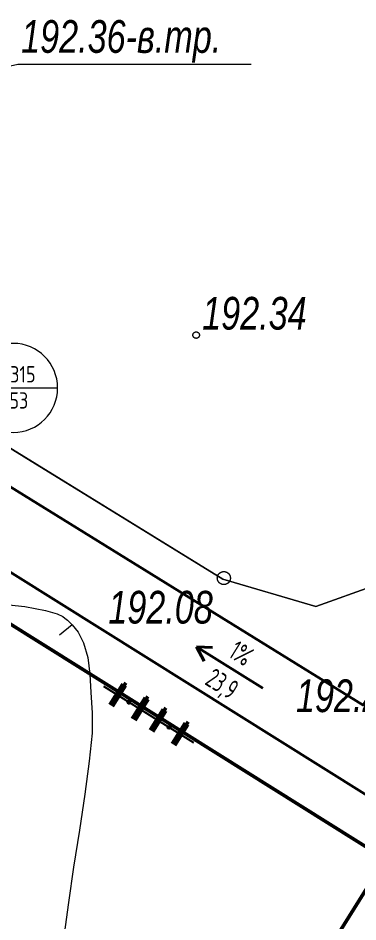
# Model space of a CAD drawing. Header units: millimetres. Extents: x -38151500 to -27467627, y -20617104 to -20349562.
# Drawn here: x -29053454 to -29043029, y -20485120 to -20457442 of the extents above; entities that cross this region are included whole.
import ezdxf
from ezdxf.xclip import XClip

# ---------------------------------------------------------------- set-up
doc = ezdxf.new("R2010")
doc.units = ezdxf.units.MM
doc.header["$MEASUREMENT"] = 0
doc.header["$XCLIPFRAME"] = 0
for name, color, linetype in [('!!! ПОДОСНОВА', 7, 'Continuous'), ('Дренаж', 7, 'Continuous'), ('Дренаж выноски', 7, 'Continuous')]:
    doc.layers.add(name, color=color, linetype=linetype)
for name, color, linetype, lineweight, true_color in [('Дренаж выноски_Ном._пера__20', 7, 'Continuous', 40, 0xe15500), ('Дренаж выноски_Ном._пера__21', 7, 'Continuous', 15, 0xfb5f00), ('Дренаж_Ном._пера__20', 7, 'Continuous', 40, 0xe15500)]:
    doc.layers.add(name, color=color, linetype=linetype, lineweight=lineweight, true_color=true_color)
for name, color, linetype, lineweight in [('Новый_Defpoints_Ном._пера__16', 16, 'Continuous', 20), ('Новый_Defpoints_Ном._пера__7', 7, 'Continuous', 25), ('Новый_ГП_Граница участка_Ном._пера__1', 1, 'Continuous', 40), ('Новый_ГП_Здание сооружение_Ном._пера__22', 22, 'Continuous', 50), ('Новый_ГТ-сооружение_ ограждение_Ном._пера__19', 7, 'Continuous', 90), ('Чертеж_1_Новофедоровское_снт 28_07$0$tp_отметки_новые_Ном._пера__253', 252, 'Continuous', 18), ('Чертеж_1_Новый_ГП_Топография_Ном._пера__253', 252, 'Continuous', 18), ('Чертеж_1_Новый_Новофедоровское_снт 28_07$0$tp_Ограждения ДЕР_Ном._пера__253', 252, 'Continuous', 18), ('Чертеж_1_Новый_Новофедоровское_снт 28_07$0$tp_Ограждения рабица_Ном._пера__253', 252, 'Continuous', 18), ('Чертеж_1_Новый_Новофедоровское_снт 28_07$0$tp_отметки_новые_Ном._пера__253', 252, 'Continuous', 18), ('Чертеж_1_Новый_Новофедоровское_снт 28_07$0$tp_отметки_новые_Ном._пера__7', 7, 'Continuous', 18), ('Чертеж_1_Новый_Новофедоровское_снт 28_07$0$tp_рельеф_Ном._пера__253', 252, 'Continuous', 18)]:
    doc.layers.add(name, color=color, linetype=linetype, lineweight=lineweight)
doc.styles.add('РЎР“Р•РќР•Р\xa0РР\xa0_РЎРўРР›Р¬_1', font='arial.ttf', dxfattribs={"width": 0.75})
doc.styles.add('РЎР“Р•РќР•Р\xa0РР\xa0_РЎРўРР›Р¬_6', font='', dxfattribs={"width": 0.8})
doc.styles.add('РЎР“Р•РќР•Р\xa0РР\xa0_РЎРўРР›Р¬_7', font='')
doc.styles.get('РЎР“Р•РќР•Р\xa0РР\xa0_РЎРўРР›Р¬_6').set_extended_font_data('GOST_type_A')
doc.styles.get('РЎР“Р•РќР•Р\xa0РР\xa0_РЎРўРР›Р¬_7').set_extended_font_data('GOST_type_A')

# ---------------------------------------------------------------- blocks, each defined once
blk = doc.blocks.new('Чертеж_6_1', base_point=(9028958, 0))
at = {"layer": 'Чертеж_1_Новый_ГП_Топография_Ном._пера__253', "color": 252, "lineweight": 18, "flags": 128}
for points in [[(-29093242, -20517064), (-29093202, -20517000), (-29082715, -20499900), (-29056545, -20516708), (-29044984, -20500671), (-29035068, -20487867), (-29036822, -20480650), (-29038827, -20473503), (-29044320, -20475465), (-29047175, -20474628), (-29061447, -20465849), (-29051497, -20449640), (-29059106, -20444942), (-29100137, -20512686)], [(-29062272, -20466500), (-29042872, -20478480), (-29040402, -20474480), (-29035962, -20486530), (-29045692, -20500140), (-29044832, -20500700), (-29056192, -20516190), (-29056522, -20516730), (-29056792, -20516560), (-29081272, -20500980), (-29070592, -20483870), (-29072302, -20482750)]]:
    blk.add_lwpolyline(points, close=True, dxfattribs=at)
at = {"layer": 'Чертеж_1_Новый_Новофедоровское_снт 28_07$0$tp_Ограждения ДЕР_Ном._пера__253', "color": 252, "lineweight": 18, "flags": 128}
blk.add_lwpolyline([(-29044320, -20475465), (-29038827, -20473503), (-29036821, -20480652), (-29035068, -20487867), (-29044984, -20500671), (-29054742, -20513890), (-29054989, -20514232)], dxfattribs=at)
at = {"layer": 'Чертеж_1_Новый_Новофедоровское_снт 28_07$0$tp_Ограждения рабица_Ном._пера__253', "color": 252, "lineweight": 18, "flags": 128}
blk.add_lwpolyline([(-29061447, -20465851), (-29047175, -20474628), (-29044320, -20475465)], dxfattribs=at)
at = {"layer": 'Чертеж_1_Новый_Новофедоровское_снт 28_07$0$tp_отметки_новые_Ном._пера__253', "color": 252, "lineweight": 18, "flags": 128}
blk.add_lwpolyline([(-29046302, -20458862), (-29053462, -20458862), (-29058790, -20460053)], dxfattribs=at)
at = {"layer": 'Чертеж_1_Новый_Новофедоровское_снт 28_07$0$tp_отметки_новые_Ном._пера__253', "color": 252, "lineweight": 18}
blk.add_circle((-29047991, -20467150), 100, dxfattribs=at)
at = {"layer": 'Чертеж_1_Новый_Новофедоровское_снт 28_07$0$tp_отметки_новые_Ном._пера__7', "color": 7, "lineweight": 18}
blk.add_circle((-29047142, -20474590), 200, dxfattribs=at)
at = {"layer": 'Чертеж_1_Новый_Новофедоровское_снт 28_07$0$tp_рельеф_Ном._пера__253', "color": 252, "lineweight": 18, "flags": 128}
for points in [[(-29054236, -20475361), (-29053249, -20475466), (-29052615, -20475582), (-29052256, -20475689), (-29052083, -20475770), (-29052019, -20475814), (-29051936, -20475883), (-29051790, -20476025), (-29051613, -20476250), (-29051444, -20476576), (-29051317, -20477027), (-29051253, -20477530), (-29051218, -20478091), (-29051179, -20478713), (-29051185, -20479340), (-29051268, -20480193), (-29051405, -20481206), (-29051573, -20482311), (-29051750, -20483439), (-29051911, -20484524), (-29052035, -20485499)], [(-29051790, -20476025), (-29052180, -20476338)]]:
    blk.add_lwpolyline(points, dxfattribs=at)
at = {"layer": 'Чертеж_1_Новофедоровское_снт 28_07$0$tp_отметки_новые_Ном._пера__253', "color": 252, "lineweight": 18, "char_height": 1000, "attachment_point": 7, "style": 'РЎР“Р•РќР•Р\xa0РР\xa0_РЎРўРР›Р¬_1'}
for s, insert in [('\\A1;{\\pql;\\fArial|b0|i1|c204|p0;\\W0.750000;192.36-в.тр.}', (-29053359, -20458807)), ('\\A1;{\\pql;\\fArial|b0|i1|c204|p0;\\W0.750000;192.34}', (-29047806, -20466996)), ('\\A1;{\\pql;\\fArial|b0|i1|c204|p0;\\W0.750000;192.08}', (-29050685, -20475997)), ('\\A1;{\\pql;\\fArial|b0|i1|c204|p0;\\W0.750000;192.25}', (-29044930, -20478708))]:
    blk.add_mtext(s, dxfattribs=dict(at, insert=insert))
blk = doc.blocks.new('Стена_36_5', base_point=(-29048924, -20500086))
at = {"layer": 'Дренаж_Ном._пера__20', "linetype": 'Continuous', "lineweight": 40, "true_color": 0xe15500}
for points in [[(-29038725, -20483761), (-29048924, -20500085), (-29048924, -20500085), (-29038723, -20483761)], [(-29038724, -20483760), (-29038725, -20483761), (-29038723, -20483761)]]:
    blk.add_hatch(color=32, dxfattribs=at).paths.add_polyline_path(points)
at = {"layer": 'Дренаж_Ном._пера__20', "color": 32, "lineweight": 40, "true_color": 0xe15500, "flags": 128}
for points in [[(-29048924, -20500085), (-29038723, -20483761)], [(-29038725, -20483761), (-29048924, -20500085)], [(-29038723, -20483761), (-29038724, -20483760)]]:
    blk.add_lwpolyline(points, dxfattribs=at)
blk = doc.blocks.new('Стена_37_5', base_point=(-29038723, -20483761))
at = {"layer": 'Дренаж_Ном._пера__20', "linetype": 'Continuous', "lineweight": 40, "true_color": 0xe15500}
blk.add_hatch(color=32, dxfattribs=at).paths.add_polyline_path([(-29058989, -20471098), (-29058989, -20471098), (-29038725, -20483761), (-29038724, -20483760)])
at = {"layer": 'Дренаж_Ном._пера__20', "color": 32, "lineweight": 40, "true_color": 0xe15500, "flags": 128}
for points in [[(-29038724, -20483760), (-29058989, -20471098)], [(-29058989, -20471098), (-29038725, -20483761)]]:
    blk.add_lwpolyline(points, dxfattribs=at)
blk = doc.blocks.new('Линия_1_5', base_point=(-29045949, -20477967))
at = {"layer": 'Дренаж выноски_Ном._пера__20', "color": 32, "lineweight": 40, "true_color": 0xe15500}
for p, q in [((-29045949, -20477967), (-29047984, -20476695)), ((-29047984, -20476695), (-29047485, -20476712)), ((-29047984, -20476695), (-29047750, -20477136))]:
    blk.add_line(p, q, dxfattribs=at)
blk = doc.blocks.new('Выноска_16_5', base_point=(-29058990, -20471097))
at = {"layer": 'Дренаж выноски_Ном._пера__21', "color": 20, "lineweight": 15, "true_color": 0xfb5f00}
for p, q in [((-29058948, -20471070), (-29055442, -20468767)), ((-29055442, -20468767), (-29054964, -20468767)), ((-29054964, -20468767), (-29052240, -20468767))]:
    blk.add_line(p, q, dxfattribs=at)
at = {"layer": 'Дренаж выноски_Ном._пера__21', "color": 20, "lineweight": 15, "true_color": 0xfb5f00, "flags": 128}
blk.add_lwpolyline([(-29052240, -20468767, 1), (-29054964, -20468767, 1)], format="xyb", close=True, dxfattribs=at)
at = {"layer": 'Дренаж выноски_Ном._пера__21', "color": 20, "lineweight": 15, "true_color": 0xfb5f00}
blk.add_circle((-29058990, -20471097), 50, dxfattribs=at)
at = {"layer": 'Дренаж выноски_Ном._пера__21', "color": 20, "lineweight": 15, "true_color": 0xfb5f00, "insert": (-29053602, -20468100), "char_height": 500, "width": 2200, "attachment_point": 2, "line_spacing_factor": 0.961326, "style": 'РЎР“Р•РќР•Р\xa0РР\xa0_РЎРўРР›Р¬_7'}
blk.add_mtext('\\A1;{\\pqc;\\pt0,21000;\\fGOST_type_A|b0|i0|c0|p0;\\W1.000000;ДК 315\\fGOST_type_A|b0|i0|c0|p0;\\W1.000000;\\A1{\\H.66x;\\S^  ;}\\fGOST_type_A|b0|i0|c0|p0;\\W1.000000;\\fGOST_type_A|b0|i0|c0|p0;\\W1.000000;\\A1{\\H.66x;\\S^  ;}\\fGOST_type_A|b0|i0|c0|p0;\\W1.000000; \\fGOST_type_A|b0|i0|c0|p0;\\W1.000000;\\fGOST_type_A|b0|i0|c0|p0;\\W1.000000;\\fGOST_type_A|b0|i0|c0|p0;\\W1.000000;\\fGOST_type_A|b0|i0|c0|p0;\\W1.000000;\\fGOST_type_A|b0|i0|c0|p0;\\W1.000000;189,53 \\fGOST_type_A|b0|i0|c0|p0;\\W1.000000;\\A1{\\H.66x;\\S^  ;}\\fGOST_type_A|b0|i0|c0|p0;\\W1.000000;\\fGOST_type_A|b0|i0|c0|p0;\\W1.000000;\\A1{\\H.66x;\\S^  ;}\\fGOST_type_A|b0|i0|c0|p0;\\W1.000000;\\fGOST_type_A|b0|i0|c0|p0;\\W1.000000;\\fGOST_type_A|b0|i0|c0|p0;\\W1.000000;\\fGOST_type_A|b0|i0|c0|p0;\\W1.000000;\\fGOST_type_A|b0|i0|c0|p0;\\W1.000000;\\fGOST_type_A|b0|i0|c0|p0;\\W1.000000;\\fGOST_type_A|b0|i0|c0|p0;\\W1.000000;\\fGOST_type_A|b0|i0|c0|p0;\\W1.000000;\\fGOST_type_A|b0|i0|c0|p0;\\W1.000000;\\fGOST_type_A|b0|i0|c0|p0;\\W1.000000;\\fGOST_type_A|b0|i0|c0|p0;\\W1.000000;\\fGOST_type_A|b0|i0|c0|p0;\\W1.000000;\\fGOST_type_A|b0|i0|c0|p0;\\W1.000000;\\fGOST_type_A|b0|i0|c0|p0;\\W1.000000;\\fGOST_type_A|b0|i0|c0|p0;\\W1.000000;\\fGOST_type_A|b0|i0|c0|p0;\\W1.000000;\\fGOST_type_A|b0|i0|c0|p0;\\W1.000000;\\fGOST_type_A|b0|i0|c0|p0;\\W1.000000;\\fGOST_type_A|b0|i0|c0|p0;\\W1.000000;\\fGOST_type_A|b0|i0|c0|p0;\\W1.000000;\\fGOST_type_A|b0|i0|c0|p0;\\W1.000000;\\fGOST_type_A|b0|i0|c0|p0;\\W1.000000;\\fGOST_type_A|b0|i0|c0|p0;\\W1.000000;\\fGOST_type_A|b0|i0|c0|p0;\\W1.000000;\\fGOST_type_A|b0|i0|c0|p0;\\W1.000000;\\fGOST_type_A|b0|i0|c0|p0;\\W1.000000;\\fGOST_type_A|b0|i0|c0|p0;\\W1.000000;\\fGOST_type_A|b0|i0|c0|p0;\\W1.000000;\\fGOST_type_A|b0|i0|c0|p0;\\W1.000000;\\fGOST_type_A|b0|i0|c0|p0;\\W1.000000;\\fGOST_type_A|b0|i0|c0|p0;\\W1.000000;\\fGOST_type_A|b0|i0|c0|p0;\\W1.000000;\\fGOST_type_A|b0|i0|c0|p0;\\W1.000000;\\fGOST_type_A|b0|i0|c0|p0;\\W1.000000;\\fGOST_type_A|b0|i0|c0|p0;\\W1.000000;}', dxfattribs=at)

msp = doc.modelspace()

# ---------------------------------------------------------------- linework, layer by layer
at = {"layer": 'Новый_Defpoints_Ном._пера__16', "color": 16, "lineweight": 20}
msp.add_lwpolyline([(-29049351.7, -20498226.87), (-29049394.05, -20498200.09), (-29050347.84, -20499726.47), (-29054265.91, -20497278.35), (-29053603.24, -20496218.51), (-29056894.08, -20494162.42), (-29057662.66, -20495392.47), (-29063717.51, -20491608.97), (-29062949.12, -20490378.81), (-29067569.79, -20487470.61), (-29066546.12, -20485831.75), (-29066588.37, -20485805.01), (-29058559.76, -20472957.63), (-29042192.92, -20483184.77), (-29043808.73, -20485770.62), (-29042199.23, -20486777.3)], close=True, dxfattribs=at)
at = {"layer": 'Новый_Defpoints_Ном._пера__7', "color": 7, "lineweight": 25}
for points in [[(-29049293.38, -20478866.15), (-29050820.01, -20477912.56)], [(-29048059.47, -20479637.19), (-29049586.1, -20478683.59)]]:
    msp.add_lwpolyline(points, dxfattribs=at)
for centre in [(-29050056.69, -20478389.36), (-29048822.78, -20479160.39)]:
    msp.add_circle(centre, 50, dxfattribs=at)
at = {"layer": 'Новый_ГП_Граница участка_Ном._пера__1', "color": 1, "lineweight": 40}
msp.add_lwpolyline([(-29062272.08, -20466500), (-29042872.08, -20478480), (-29040402.08, -20474480), (-29035962.08, -20486530), (-29045692.08, -20500140), (-29044832.08, -20500700), (-29056192.08, -20516190), (-29056522.08, -20516730), (-29056792.08, -20516560), (-29081272.08, -20500980), (-29070592.08, -20483870), (-29072302.08, -20482750)], close=True, dxfattribs=at)
at = {"layer": 'Новый_ГП_Здание сооружение_Ном._пера__22', "color": 22, "lineweight": 50}
for p, q in [((-29050311.71, -20478052.16), (-29050152.74, -20477797.74)), ((-29049633.28, -20478476.09), (-29049474.3, -20478221.68)), ((-29049077.8, -20478823.19), (-29048918.83, -20478568.78)), ((-29048399.36, -20479247.13), (-29048240.39, -20478992.71))]:
    msp.add_line(p, q, dxfattribs=at)
msp.add_lwpolyline([(-29043809.16, -20485771.31), (-29042192.92, -20483184.77), (-29052539.1, -20476719.76), (-29058560.24, -20472957.33), (-29062586.78, -20479403.02), (-29060891.54, -20480462.33), (-29062772.75, -20483472.9), (-29064468.84, -20482413.06), (-29066588.52, -20485805.26)], dxfattribs=at)
at = {"layer": 'Новый_ГТ-сооружение_ ограждение_Ном._пера__19', "color": 7, "lineweight": 90}
for p, q in [((-29050197.28, -20477859.4), (-29050594.63, -20478495.49)), ((-29049518.76, -20478283.22), (-29049916.1, -20478919.32)), ((-29048963.37, -20478630.43), (-29049360.72, -20479266.52)), ((-29048284.85, -20479054.25), (-29048682.19, -20479690.35))]:
    msp.add_line(p, q, dxfattribs=at)

# ---------------------------------------------------------------- block references
at = {"layer": '!!! ПОДОСНОВА', "color": 252, "lineweight": 40}
ref = msp.add_blockref('Чертеж_6_1', (9028957.92, 0), dxfattribs=at)
XClip(ref).set_block_clipping_path([(-29127816.0149990618, -20418838.4532491304), (-29127816.0149990618, -20510095.8116091713), (-29105235.4453496896, -20510095.8116091713), (-29099842.3076653518, -20521215.6831232607), (-29014476.4440356195, -20521215.6831232607), (-29014476.4440356195, -20418721.7424019799)])
at = {"layer": 'Дренаж', "color": 32, "lineweight": 40, "true_color": 0xe15500}
for name, p in [('Стена_37_5', (-29038723.17, -20483761.02)), ('Стена_36_5', (-29048924.11, -20500085.94))]:
    msp.add_blockref(name, p, dxfattribs=at)
at = {"layer": 'Дренаж выноски', "color": 20, "lineweight": 15, "true_color": 0xfb5f00}
msp.add_blockref('Выноска_16_5', (-29058989.72, -20471097.07), dxfattribs=at)
at = {"layer": 'Дренаж выноски', "color": 32, "lineweight": 40, "true_color": 0xe15500}
msp.add_blockref('Линия_1_5', (-29045949.24, -20477966.52), dxfattribs=at)

# ---------------------------------------------------------------- texts
at = {"layer": 'Дренаж выноски_Ном._пера__20', "color": 32, "lineweight": 40, "true_color": 0xe15500, "char_height": 600, "attachment_point": 5, "rotation": 328.091622, "style": 'РЎР“Р•РќР•Р\xa0РР\xa0_РЎРўРР›Р¬_6'}
for s, insert in [('\\A1;{\\pqc;\\fGOST_type_A|b0|i0|c0|p0;\\W0.800000;1%}', (-29046611.44, -20476892.86)), ('\\A1;{\\pqc;\\fGOST_type_A|b0|i0|c0|p0;\\W0.800000;2\\fGOST_type_A|b0|i0|c0|p0;\\W0.800000;3\\fGOST_type_A|b0|i0|c0|p0;\\W0.800000;,\\fGOST_type_A|b0|i0|c0|p0;\\W0.800000;9}', (-29047229.35, -20477885.25))]:
    msp.add_mtext(s, dxfattribs=dict(at, insert=insert))

doc.saveas('drawing.dxf')
